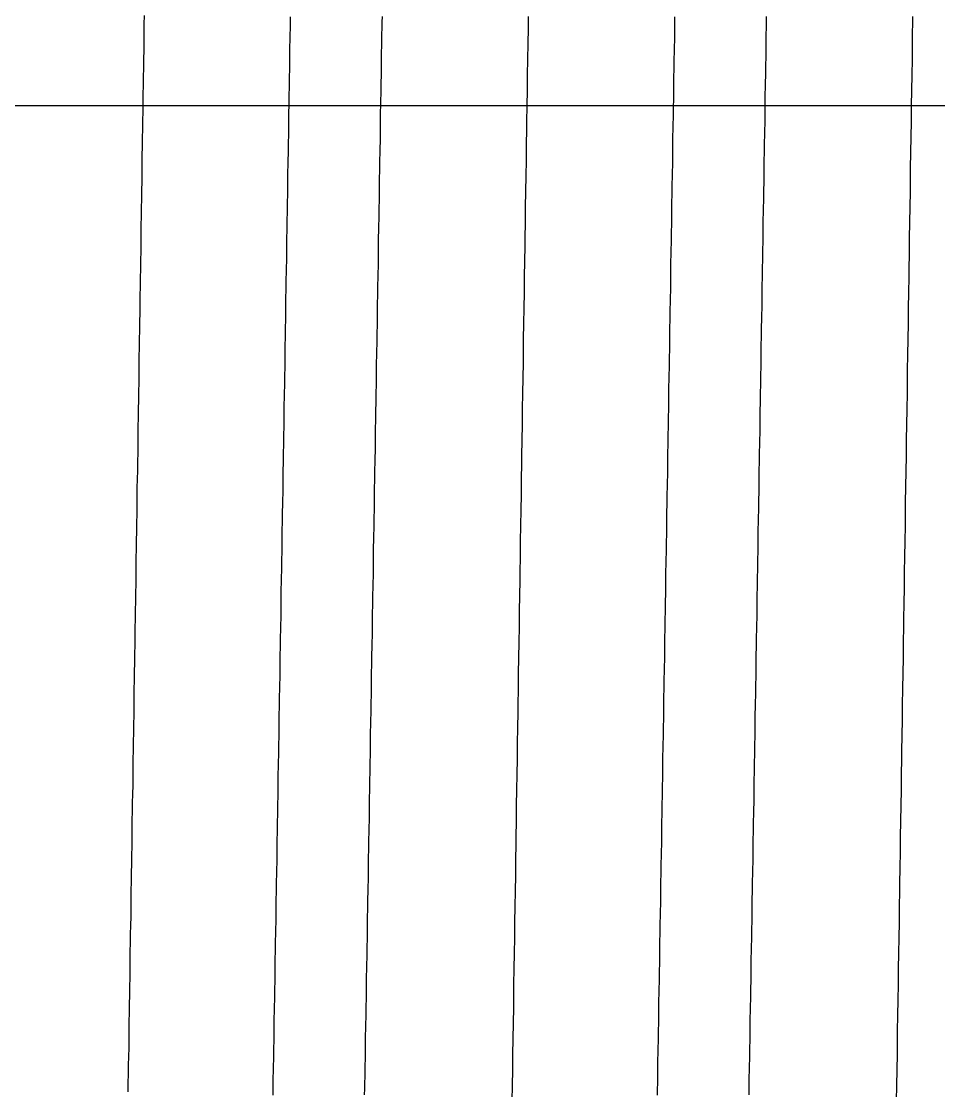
# Model space of a CAD drawing. Header units: millimetres. Extents: x 0 to 3800, y -67 to 2530.
# Drawn here: x 2230.051 to 2233.725, y 1461.068 to 1465.351 of the extents above; entities that cross this region are included whole.
import ezdxf
from ezdxf.lldxf.tags import DXFTag

# ---------------------------------------------------------------- set-up
doc = ezdxf.new("R2010")
doc.units = ezdxf.units.MM
doc.layers.add('내부선 및 부속', color=4, linetype='Continuous')
doc.layers.add('중심선', color=1, linetype='DASHED')
tags = doc.linetypes.add('DASHDOT', pattern=[70, 31, -13, 13, -13]).pattern_tags.tags
tags[10:11] = [DXFTag(74, 4), DXFTag(75, 0), DXFTag(340, '0'), DXFTag(46, 0.0), DXFTag(50, 0.0), DXFTag(44, 0.0), DXFTag(45, 0.0)]
tags[8:9] = [DXFTag(74, 4), DXFTag(75, 0), DXFTag(340, '0'), DXFTag(46, 0.0), DXFTag(50, 0.0), DXFTag(44, 0.0), DXFTag(45, 0.0)]
tags[6:7] = [DXFTag(74, 4), DXFTag(75, 0), DXFTag(340, '0'), DXFTag(46, 0.0), DXFTag(50, 0.0), DXFTag(44, 0.0), DXFTag(45, 0.0)]
tags[4:5] = [DXFTag(74, 4), DXFTag(75, 0), DXFTag(340, '0'), DXFTag(46, 0.0), DXFTag(50, 0.0), DXFTag(44, 0.0), DXFTag(45, 0.0)]
tags = doc.linetypes.add('DASHED', pattern=[25.72, 12.86, -12.86]).pattern_tags.tags
tags[6:7] = [DXFTag(74, 4), DXFTag(75, 0), DXFTag(340, '0'), DXFTag(46, 0.0), DXFTag(50, 0.0), DXFTag(44, 0.0), DXFTag(45, 0.0)]
tags[4:5] = [DXFTag(74, 4), DXFTag(75, 0), DXFTag(340, '0'), DXFTag(46, 0.0), DXFTag(50, 0.0), DXFTag(44, 0.0), DXFTag(45, 0.0)]

msp = doc.modelspace()

# ---------------------------------------------------------------- linework, layer by layer
at = {"layer": '내부선 및 부속', "linetype": 'Continuous', "flags": 128}
for points in [[(2230.5426, 1465.3748), (2230.5416, 1465.3398), (2230.5416, 1465.3048), (2230.5406, 1465.2698), (2230.5406, 1465.2348), (2230.5396, 1465.1998), (2230.5396, 1465.1638), (2230.5386, 1465.1288), (2230.5386, 1465.0938), (2230.5376, 1465.0588), (2230.5366, 1465.0238), (2230.5366, 1464.9888), (2230.5356, 1464.9538), (2230.5356, 1464.9188), (2230.5346, 1464.8838), (2230.5346, 1464.8488), (2230.5336, 1464.8138), (2230.5336, 1464.7788), (2230.5326, 1464.7438), (2230.5326, 1464.7088), (2230.5316, 1464.6738), (2230.5316, 1464.6388), (2230.5306, 1464.6038), (2230.5306, 1464.5688), (2230.5296, 1464.5338), (2230.5296, 1464.4988), (2230.5286, 1464.4638), (2230.5286, 1464.4288), (2230.5276, 1464.3938), (2230.5276, 1464.3578), (2230.5266, 1464.3228), (2230.5266, 1464.2878), (2230.5256, 1464.2528), (2230.5246, 1464.2178), (2230.5246, 1464.1828), (2230.5236, 1464.1478), (2230.5236, 1464.1128), (2230.5226, 1464.0778), (2230.5226, 1464.0428), (2230.5216, 1464.0078), (2230.5216, 1463.9728), (2230.5206, 1463.9378), (2230.5206, 1463.9028), (2230.5196, 1463.8678), (2230.5196, 1463.8328), (2230.5186, 1463.7978), (2230.5186, 1463.7628), (2230.5176, 1463.7278), (2230.5176, 1463.6928), (2230.5166, 1463.6578), (2230.5166, 1463.6228), (2230.5156, 1463.5878), (2230.5156, 1463.5518), (2230.5146, 1463.5168), (2230.5136, 1463.4818), (2230.5136, 1463.4468), (2230.5126, 1463.4118), (2230.5126, 1463.3768), (2230.5116, 1463.3418), (2230.5116, 1463.3068), (2230.5106, 1463.2718), (2230.5106, 1463.2368), (2230.5096, 1463.2018), (2230.5096, 1463.1668), (2230.5086, 1463.1318), (2230.5086, 1463.0968), (2230.5076, 1463.0618), (2230.5076, 1463.0268), (2230.5066, 1462.9918), (2230.5066, 1462.9568), (2230.5056, 1462.9218), (2230.5056, 1462.8868), (2230.5046, 1462.8518), (2230.5036, 1462.8168), (2230.5036, 1462.7818), (2230.5026, 1462.7458), (2230.5026, 1462.7108), (2230.5026, 1462.7108), (2230.5016, 1462.6758), (2230.5016, 1462.6408), (2230.5006, 1462.6058), (2230.5006, 1462.5708), (2230.4996, 1462.5358), (2230.4996, 1462.5008), (2230.4986, 1462.4658), (2230.4986, 1462.4308), (2230.4976, 1462.3958), (2230.4976, 1462.3608), (2230.4966, 1462.3258), (2230.4966, 1462.2908), (2230.4956, 1462.2558), (2230.4946, 1462.2208), (2230.4946, 1462.1858), (2230.4936, 1462.1508), (2230.4936, 1462.1158), (2230.4926, 1462.0808), (2230.4926, 1462.0458), (2230.4916, 1462.0108), (2230.4916, 1461.9758), (2230.4906, 1461.9398), (2230.4906, 1461.9048), (2230.4896, 1461.8698), (2230.4896, 1461.8348), (2230.4886, 1461.7998), (2230.4886, 1461.7648), (2230.4876, 1461.7298), (2230.4866, 1461.6948), (2230.4866, 1461.6598), (2230.4856, 1461.6248), (2230.4856, 1461.5898), (2230.4846, 1461.5548), (2230.4846, 1461.5198), (2230.4836, 1461.4848), (2230.4836, 1461.4498), (2230.4826, 1461.4148), (2230.4826, 1461.3798), (2230.4816, 1461.3448), (2230.4816, 1461.3098), (2230.4806, 1461.2748), (2230.4806, 1461.2398), (2230.4796, 1461.2048), (2230.4786, 1461.1698), (2230.4786, 1461.1338), (2230.4776, 1461.0988), (2230.4776, 1461.0638)], [(2231.0586, 1461.0498), (2231.0596, 1461.0738), (2231.0596, 1461.0978), (2231.0596, 1461.1208), (2231.0606, 1461.1448), (2231.0606, 1461.1688), (2231.0616, 1461.1928), (2231.0616, 1461.2168), (2231.0616, 1461.2408), (2231.0626, 1461.2648), (2231.0626, 1461.2878), (2231.0636, 1461.3118), (2231.0636, 1461.3358), (2231.0636, 1461.3598), (2231.0646, 1461.3838), (2231.0646, 1461.4078), (2231.0656, 1461.4318), (2231.0656, 1461.4558), (2231.0656, 1461.4788), (2231.0666, 1461.5028), (2231.0666, 1461.5268), (2231.0666, 1461.5508), (2231.0676, 1461.5748), (2231.0676, 1461.5988), (2231.0686, 1461.6228), (2231.0686, 1461.6458), (2231.0686, 1461.6698), (2231.0696, 1461.6938), (2231.0696, 1461.6938), (2231.0696, 1461.7178), (2231.0706, 1461.7418), (2231.0706, 1461.7658), (2231.0706, 1461.7898), (2231.0716, 1461.8128), (2231.0716, 1461.8368), (2231.0726, 1461.8608), (2231.0726, 1461.8848), (2231.0726, 1461.9088), (2231.0736, 1461.9328), (2231.0736, 1461.9568), (2231.0746, 1461.9808), (2231.0746, 1462.0038), (2231.0746, 1462.0278), (2231.0756, 1462.0518), (2231.0756, 1462.0758), (2231.0766, 1462.0998), (2231.0766, 1462.1238), (2231.0766, 1462.1478), (2231.0776, 1462.1708), (2231.0776, 1462.1948), (2231.0776, 1462.2188), (2231.0786, 1462.2428), (2231.0786, 1462.2668), (2231.0796, 1462.2908), (2231.0796, 1462.3148), (2231.0796, 1462.3388), (2231.0806, 1462.3618), (2231.0806, 1462.3858), (2231.0816, 1462.4098), (2231.0816, 1462.4338), (2231.0816, 1462.4578), (2231.0826, 1462.4818), (2231.0826, 1462.5058), (2231.0836, 1462.5288), (2231.0836, 1462.5528), (2231.0836, 1462.5768), (2231.0846, 1462.6008), (2231.0846, 1462.6248), (2231.0846, 1462.6488), (2231.0856, 1462.6728), (2231.0856, 1462.6958), (2231.0866, 1462.7198), (2231.0866, 1462.7438), (2231.0866, 1462.7678), (2231.0876, 1462.7918), (2231.0876, 1462.8158), (2231.0886, 1462.8398), (2231.0886, 1462.8638), (2231.0886, 1462.8868), (2231.0896, 1462.9108), (2231.0896, 1462.9348), (2231.0906, 1462.9588), (2231.0906, 1462.9828), (2231.0906, 1463.0068), (2231.0916, 1463.0308), (2231.0916, 1463.0538), (2231.0916, 1463.0778), (2231.0926, 1463.1018), (2231.0926, 1463.1258), (2231.0936, 1463.1498), (2231.0936, 1463.1738), (2231.0936, 1463.1978), (2231.0946, 1463.2218), (2231.0946, 1463.2448), (2231.0956, 1463.2688), (2231.0956, 1463.2928), (2231.0956, 1463.3168), (2231.0966, 1463.3408), (2231.0966, 1463.3648), (2231.0966, 1463.3888), (2231.0976, 1463.4118), (2231.0976, 1463.4358), (2231.0986, 1463.4598), (2231.0986, 1463.4838), (2231.0986, 1463.5078), (2231.0996, 1463.5318), (2231.0996, 1463.5558), (2231.1006, 1463.5788), (2231.1006, 1463.6028), (2231.1006, 1463.6268), (2231.1016, 1463.6508), (2231.1016, 1463.6748), (2231.1016, 1463.6988), (2231.1026, 1463.7228), (2231.1026, 1463.7468), (2231.1036, 1463.7698), (2231.1036, 1463.7938), (2231.1036, 1463.8178), (2231.1046, 1463.8418), (2231.1046, 1463.8658), (2231.1056, 1463.8898), (2231.1056, 1463.9138), (2231.1056, 1463.9368), (2231.1066, 1463.9608), (2231.1066, 1463.9848), (2231.1066, 1464.0088), (2231.1076, 1464.0328), (2231.1076, 1464.0568), (2231.1086, 1464.0808), (2231.1086, 1464.0808), (2231.1086, 1464.1048), (2231.1086, 1464.1278), (2231.1096, 1464.1518), (2231.1096, 1464.1758), (2231.1106, 1464.1998), (2231.1106, 1464.2238), (2231.1106, 1464.2478), (2231.1116, 1464.2718), (2231.1116, 1464.2948), (2231.1116, 1464.3188), (2231.1126, 1464.3428), (2231.1126, 1464.3668), (2231.1136, 1464.3908), (2231.1136, 1464.4148), (2231.1136, 1464.4388), (2231.1146, 1464.4618), (2231.1146, 1464.4858), (2231.1156, 1464.5098), (2231.1156, 1464.5338), (2231.1156, 1464.5578), (2231.1166, 1464.5818), (2231.1166, 1464.6058), (2231.1166, 1464.6298), (2231.1176, 1464.6528), (2231.1176, 1464.6768), (2231.1186, 1464.7008), (2231.1186, 1464.7248), (2231.1186, 1464.7488), (2231.1196, 1464.7728), (2231.1196, 1464.7968), (2231.1206, 1464.8198), (2231.1206, 1464.8438), (2231.1206, 1464.8678), (2231.1216, 1464.8918), (2231.1216, 1464.9158), (2231.1216, 1464.9398), (2231.1226, 1464.9638), (2231.1226, 1464.9878), (2231.1236, 1465.0108), (2231.1236, 1465.0348), (2231.1236, 1465.0588), (2231.1246, 1465.0828), (2231.1246, 1465.1068), (2231.1246, 1465.1308), (2231.1256, 1465.1548), (2231.1256, 1465.1778), (2231.1266, 1465.2018), (2231.1266, 1465.2258), (2231.1266, 1465.2498), (2231.1276, 1465.2738), (2231.1276, 1465.2978), (2231.1286, 1465.3218), (2231.1286, 1465.3448), (2231.1286, 1465.3688)], [(2231.4256, 1461.0508), (2231.4266, 1461.0748), (2231.4266, 1461.0988), (2231.4276, 1461.1228), (2231.4276, 1461.1468), (2231.4276, 1461.1698), (2231.4286, 1461.1938), (2231.4286, 1461.2178), (2231.4296, 1461.2418), (2231.4296, 1461.2658), (2231.4296, 1461.2898), (2231.4306, 1461.3138), (2231.4306, 1461.3368), (2231.4316, 1461.3608), (2231.4316, 1461.3848), (2231.4316, 1461.4088), (2231.4326, 1461.4328), (2231.4326, 1461.4568), (2231.4336, 1461.4808), (2231.4336, 1461.5038), (2231.4336, 1461.5278), (2231.4346, 1461.5518), (2231.4346, 1461.5758), (2231.4356, 1461.5998), (2231.4356, 1461.6238), (2231.4356, 1461.6478), (2231.4366, 1461.6718), (2231.4366, 1461.6718), (2231.4366, 1461.6948), (2231.4376, 1461.7188), (2231.4376, 1461.7428), (2231.4376, 1461.7668), (2231.4386, 1461.7908), (2231.4386, 1461.8148), (2231.4386, 1461.8388), (2231.4396, 1461.8618), (2231.4396, 1461.8858), (2231.4406, 1461.9098), (2231.4406, 1461.9338), (2231.4406, 1461.9578), (2231.4416, 1461.9818), (2231.4416, 1462.0058), (2231.4426, 1462.0298), (2231.4426, 1462.0528), (2231.4426, 1462.0768), (2231.4436, 1462.1008), (2231.4436, 1462.1248), (2231.4446, 1462.1488), (2231.4446, 1462.1728), (2231.4446, 1462.1968), (2231.4456, 1462.2198), (2231.4456, 1462.2438), (2231.4466, 1462.2678), (2231.4466, 1462.2918), (2231.4466, 1462.3158), (2231.4476, 1462.3398), (2231.4476, 1462.3638), (2231.4476, 1462.3868), (2231.4486, 1462.4108), (2231.4486, 1462.4348), (2231.4496, 1462.4588), (2231.4496, 1462.4828), (2231.4496, 1462.5068), (2231.4506, 1462.5308), (2231.4506, 1462.5548), (2231.4516, 1462.5778), (2231.4516, 1462.6018), (2231.4516, 1462.6258), (2231.4526, 1462.6498), (2231.4526, 1462.6738), (2231.4536, 1462.6978), (2231.4536, 1462.7218), (2231.4536, 1462.7448), (2231.4546, 1462.7688), (2231.4546, 1462.7928), (2231.4546, 1462.8168), (2231.4556, 1462.8408), (2231.4556, 1462.8648), (2231.4566, 1462.8888), (2231.4566, 1462.9128), (2231.4566, 1462.9358), (2231.4576, 1462.9598), (2231.4576, 1462.9838), (2231.4586, 1463.0078), (2231.4586, 1463.0318), (2231.4586, 1463.0558), (2231.4596, 1463.0798), (2231.4596, 1463.1028), (2231.4606, 1463.1268), (2231.4606, 1463.1508), (2231.4606, 1463.1748), (2231.4616, 1463.1988), (2231.4616, 1463.2228), (2231.4616, 1463.2468), (2231.4626, 1463.2698), (2231.4626, 1463.2938), (2231.4636, 1463.3178), (2231.4636, 1463.3418), (2231.4636, 1463.3658), (2231.4646, 1463.3898), (2231.4646, 1463.4138), (2231.4656, 1463.4378), (2231.4656, 1463.4608), (2231.4656, 1463.4848), (2231.4666, 1463.5088), (2231.4666, 1463.5328), (2231.4666, 1463.5568), (2231.4676, 1463.5808), (2231.4676, 1463.6048), (2231.4686, 1463.6278), (2231.4686, 1463.6518), (2231.4686, 1463.6758), (2231.4696, 1463.6998), (2231.4696, 1463.7238), (2231.4706, 1463.7478), (2231.4706, 1463.7718), (2231.4706, 1463.7958), (2231.4716, 1463.8188), (2231.4716, 1463.8428), (2231.4716, 1463.8668), (2231.4726, 1463.8908), (2231.4726, 1463.9148), (2231.4736, 1463.9388), (2231.4736, 1463.9628), (2231.4736, 1463.9858), (2231.4746, 1464.0098), (2231.4746, 1464.0338), (2231.4756, 1464.0578), (2231.4756, 1464.0578), (2231.4756, 1464.0818), (2231.4756, 1464.1058), (2231.4766, 1464.1298), (2231.4766, 1464.1528), (2231.4766, 1464.1768), (2231.4776, 1464.2008), (2231.4776, 1464.2248), (2231.4786, 1464.2488), (2231.4786, 1464.2728), (2231.4786, 1464.2968), (2231.4796, 1464.3208), (2231.4796, 1464.3438), (2231.4806, 1464.3678), (2231.4806, 1464.3918), (2231.4806, 1464.4158), (2231.4816, 1464.4398), (2231.4816, 1464.4638), (2231.4816, 1464.4878), (2231.4826, 1464.5108), (2231.4826, 1464.5348), (2231.4836, 1464.5588), (2231.4836, 1464.5828), (2231.4836, 1464.6068), (2231.4846, 1464.6308), (2231.4846, 1464.6548), (2231.4856, 1464.6788), (2231.4856, 1464.7018), (2231.4856, 1464.7258), (2231.4866, 1464.7498), (2231.4866, 1464.7738), (2231.4866, 1464.7978), (2231.4876, 1464.8218), (2231.4876, 1464.8458), (2231.4886, 1464.8688), (2231.4886, 1464.8928), (2231.4886, 1464.9168), (2231.4896, 1464.9408), (2231.4896, 1464.9648), (2231.4896, 1464.9888), (2231.4906, 1465.0128), (2231.4906, 1465.0358), (2231.4916, 1465.0598), (2231.4916, 1465.0838), (2231.4916, 1465.1078), (2231.4926, 1465.1318), (2231.4926, 1465.1558), (2231.4936, 1465.1798), (2231.4936, 1465.2038), (2231.4936, 1465.2268), (2231.4946, 1465.2508), (2231.4946, 1465.2748), (2231.4946, 1465.2988), (2231.4956, 1465.3228), (2231.4956, 1465.3468), (2231.4966, 1465.3708)], [(2232.0166, 1461.0418), (2232.0176, 1461.0738), (2232.0176, 1461.1048), (2232.0186, 1461.1358), (2232.0186, 1461.1668), (2232.0196, 1461.1978), (2232.0196, 1461.2288), (2232.0206, 1461.2598), (2232.0206, 1461.2918), (2232.0216, 1461.3228), (2232.0216, 1461.3538), (2232.0226, 1461.3848), (2232.0226, 1461.4158), (2232.0236, 1461.4468), (2232.0236, 1461.4778), (2232.0236, 1461.5088), (2232.0246, 1461.5408), (2232.0246, 1461.5718), (2232.0256, 1461.6028), (2232.0256, 1461.6338), (2232.0266, 1461.6648), (2232.0266, 1461.6958), (2232.0276, 1461.7268), (2232.0276, 1461.7588), (2232.0286, 1461.7898), (2232.0286, 1461.8208), (2232.0296, 1461.8518), (2232.0296, 1461.8828), (2232.0306, 1461.9138), (2232.0306, 1461.9448), (2232.0316, 1461.9768), (2232.0316, 1462.0078), (2232.0326, 1462.0388), (2232.0326, 1462.0698), (2232.0326, 1462.1008), (2232.0336, 1462.1318), (2232.0336, 1462.1628), (2232.0346, 1462.1938), (2232.0346, 1462.2258), (2232.0356, 1462.2568), (2232.0356, 1462.2878), (2232.0366, 1462.3188), (2232.0366, 1462.3498), (2232.0376, 1462.3808), (2232.0376, 1462.4118), (2232.0386, 1462.4438), (2232.0386, 1462.4748), (2232.0396, 1462.5058), (2232.0396, 1462.5368), (2232.0406, 1462.5678), (2232.0406, 1462.5988), (2232.0406, 1462.6298), (2232.0416, 1462.6608), (2232.0416, 1462.6928), (2232.0426, 1462.7238), (2232.0426, 1462.7548), (2232.0436, 1462.7858), (2232.0436, 1462.8168), (2232.0446, 1462.8478), (2232.0446, 1462.8788), (2232.0456, 1462.9108), (2232.0456, 1462.9418), (2232.0466, 1462.9728), (2232.0466, 1463.0038), (2232.0476, 1463.0348), (2232.0476, 1463.0658), (2232.0486, 1463.0968), (2232.0486, 1463.1278), (2232.0486, 1463.1598), (2232.0496, 1463.1908), (2232.0496, 1463.2218), (2232.0506, 1463.2528), (2232.0506, 1463.2838), (2232.0516, 1463.3148), (2232.0516, 1463.3458), (2232.0526, 1463.3778), (2232.0526, 1463.4088), (2232.0536, 1463.4398), (2232.0536, 1463.4708), (2232.0546, 1463.5018), (2232.0546, 1463.5328), (2232.0556, 1463.5638), (2232.0556, 1463.5948), (2232.0556, 1463.6268), (2232.0566, 1463.6578), (2232.0566, 1463.6888), (2232.0576, 1463.7198), (2232.0576, 1463.7508), (2232.0586, 1463.7818), (2232.0586, 1463.8128), (2232.0596, 1463.8448), (2232.0596, 1463.8758), (2232.0606, 1463.9068), (2232.0606, 1463.9378), (2232.0616, 1463.9688), (2232.0616, 1463.9998), (2232.0626, 1464.0308), (2232.0626, 1464.0618), (2232.0626, 1464.0938), (2232.0636, 1464.1248), (2232.0636, 1464.1558), (2232.0636, 1464.1558), (2232.0646, 1464.1868), (2232.0646, 1464.2178), (2232.0656, 1464.2488), (2232.0656, 1464.2798), (2232.0666, 1464.3118), (2232.0666, 1464.3428), (2232.0676, 1464.3738), (2232.0676, 1464.4048), (2232.0686, 1464.4358), (2232.0686, 1464.4668), (2232.0686, 1464.4978), (2232.0696, 1464.5288), (2232.0696, 1464.5608), (2232.0706, 1464.5918), (2232.0706, 1464.6228), (2232.0716, 1464.6538), (2232.0716, 1464.6848), (2232.0726, 1464.7158), (2232.0726, 1464.7468), (2232.0736, 1464.7788), (2232.0736, 1464.8098), (2232.0746, 1464.8408), (2232.0746, 1464.8718), (2232.0756, 1464.9028), (2232.0756, 1464.9338), (2232.0756, 1464.9648), (2232.0766, 1464.9958), (2232.0766, 1465.0278), (2232.0776, 1465.0588), (2232.0776, 1465.0898), (2232.0786, 1465.1208), (2232.0786, 1465.1518), (2232.0796, 1465.1828), (2232.0796, 1465.2138), (2232.0806, 1465.2458), (2232.0806, 1465.2768), (2232.0816, 1465.3078), (2232.0816, 1465.3388), (2232.0816, 1465.3698)], [(2232.5986, 1461.0498), (2232.5986, 1461.0738), (2232.5996, 1461.0978), (2232.5996, 1461.1208), (2232.6006, 1461.1448), (2232.6006, 1461.1688), (2232.6006, 1461.1928), (2232.6016, 1461.2168), (2232.6016, 1461.2408), (2232.6026, 1461.2648), (2232.6026, 1461.2878), (2232.6026, 1461.3118), (2232.6036, 1461.3358), (2232.6036, 1461.3598), (2232.6046, 1461.3838), (2232.6046, 1461.4078), (2232.6046, 1461.4318), (2232.6056, 1461.4558), (2232.6056, 1461.4788), (2232.6066, 1461.5028), (2232.6066, 1461.5268), (2232.6066, 1461.5508), (2232.6076, 1461.5748), (2232.6076, 1461.5988), (2232.6076, 1461.6228), (2232.6086, 1461.6458), (2232.6086, 1461.6698), (2232.6096, 1461.6938), (2232.6096, 1461.6938), (2232.6096, 1461.7178), (2232.6096, 1461.7418), (2232.6106, 1461.7658), (2232.6106, 1461.7898), (2232.6116, 1461.8128), (2232.6116, 1461.8368), (2232.6116, 1461.8608), (2232.6126, 1461.8848), (2232.6126, 1461.9088), (2232.6136, 1461.9328), (2232.6136, 1461.9568), (2232.6136, 1461.9808), (2232.6146, 1462.0038), (2232.6146, 1462.0278), (2232.6156, 1462.0518), (2232.6156, 1462.0758), (2232.6156, 1462.0998), (2232.6166, 1462.1238), (2232.6166, 1462.1478), (2232.6176, 1462.1708), (2232.6176, 1462.1948), (2232.6176, 1462.2188), (2232.6186, 1462.2428), (2232.6186, 1462.2668), (2232.6186, 1462.2908), (2232.6196, 1462.3148), (2232.6196, 1462.3388), (2232.6206, 1462.3618), (2232.6206, 1462.3858), (2232.6206, 1462.4098), (2232.6216, 1462.4338), (2232.6216, 1462.4578), (2232.6226, 1462.4818), (2232.6226, 1462.5058), (2232.6226, 1462.5288), (2232.6236, 1462.5528), (2232.6236, 1462.5768), (2232.6246, 1462.6008), (2232.6246, 1462.6248), (2232.6246, 1462.6488), (2232.6256, 1462.6728), (2232.6256, 1462.6958), (2232.6256, 1462.7198), (2232.6266, 1462.7438), (2232.6266, 1462.7678), (2232.6276, 1462.7918), (2232.6276, 1462.8158), (2232.6276, 1462.8398), (2232.6286, 1462.8638), (2232.6286, 1462.8868), (2232.6296, 1462.9108), (2232.6296, 1462.9348), (2232.6296, 1462.9588), (2232.6306, 1462.9828), (2232.6306, 1463.0068), (2232.6306, 1463.0308), (2232.6316, 1463.0538), (2232.6316, 1463.0778), (2232.6326, 1463.1018), (2232.6326, 1463.1258), (2232.6326, 1463.1498), (2232.6336, 1463.1738), (2232.6336, 1463.1978), (2232.6346, 1463.2218), (2232.6346, 1463.2448), (2232.6346, 1463.2688), (2232.6356, 1463.2928), (2232.6356, 1463.3168), (2232.6366, 1463.3408), (2232.6366, 1463.3648), (2232.6366, 1463.3888), (2232.6376, 1463.4118), (2232.6376, 1463.4358), (2232.6376, 1463.4598), (2232.6386, 1463.4838), (2232.6386, 1463.5078), (2232.6396, 1463.5318), (2232.6396, 1463.5558), (2232.6396, 1463.5788), (2232.6406, 1463.6028), (2232.6406, 1463.6268), (2232.6416, 1463.6508), (2232.6416, 1463.6748), (2232.6416, 1463.6988), (2232.6426, 1463.7228), (2232.6426, 1463.7468), (2232.6426, 1463.7698), (2232.6436, 1463.7938), (2232.6436, 1463.8178), (2232.6446, 1463.8418), (2232.6446, 1463.8658), (2232.6446, 1463.8898), (2232.6456, 1463.9138), (2232.6456, 1463.9368), (2232.6466, 1463.9608), (2232.6466, 1463.9848), (2232.6466, 1464.0088), (2232.6476, 1464.0328), (2232.6476, 1464.0568), (2232.6476, 1464.0808), (2232.6476, 1464.0808), (2232.6486, 1464.1048), (2232.6486, 1464.1278), (2232.6496, 1464.1518), (2232.6496, 1464.1758), (2232.6496, 1464.1998), (2232.6506, 1464.2238), (2232.6506, 1464.2478), (2232.6516, 1464.2718), (2232.6516, 1464.2948), (2232.6516, 1464.3188), (2232.6526, 1464.3428), (2232.6526, 1464.3668), (2232.6526, 1464.3908), (2232.6536, 1464.4148), (2232.6536, 1464.4388), (2232.6546, 1464.4618), (2232.6546, 1464.4858), (2232.6546, 1464.5098), (2232.6556, 1464.5338), (2232.6556, 1464.5578), (2232.6566, 1464.5818), (2232.6566, 1464.6058), (2232.6566, 1464.6298), (2232.6576, 1464.6528), (2232.6576, 1464.6768), (2232.6576, 1464.7008), (2232.6586, 1464.7248), (2232.6586, 1464.7488), (2232.6596, 1464.7728), (2232.6596, 1464.7968), (2232.6596, 1464.8198), (2232.6606, 1464.8438), (2232.6606, 1464.8678), (2232.6606, 1464.8918), (2232.6616, 1464.9158), (2232.6616, 1464.9398), (2232.6626, 1464.9638), (2232.6626, 1464.9878), (2232.6626, 1465.0108), (2232.6636, 1465.0348), (2232.6636, 1465.0588), (2232.6646, 1465.0828), (2232.6646, 1465.1068), (2232.6646, 1465.1308), (2232.6656, 1465.1548), (2232.6656, 1465.1778), (2232.6656, 1465.2018), (2232.6666, 1465.2258), (2232.6666, 1465.2498), (2232.6676, 1465.2738), (2232.6676, 1465.2978), (2232.6676, 1465.3218), (2232.6686, 1465.3448), (2232.6686, 1465.3688)], [(2232.9656, 1461.0508), (2232.9666, 1461.0748), (2232.9666, 1461.0988), (2232.9666, 1461.1228), (2232.9676, 1461.1468), (2232.9676, 1461.1698), (2232.9686, 1461.1938), (2232.9686, 1461.2178), (2232.9686, 1461.2418), (2232.9696, 1461.2658), (2232.9696, 1461.2898), (2232.9706, 1461.3138), (2232.9706, 1461.3368), (2232.9706, 1461.3608), (2232.9716, 1461.3848), (2232.9716, 1461.4088), (2232.9726, 1461.4328), (2232.9726, 1461.4568), (2232.9726, 1461.4808), (2232.9736, 1461.5038), (2232.9736, 1461.5278), (2232.9746, 1461.5518), (2232.9746, 1461.5758), (2232.9746, 1461.5998), (2232.9756, 1461.6238), (2232.9756, 1461.6478), (2232.9766, 1461.6718), (2232.9766, 1461.6718), (2232.9766, 1461.6948), (2232.9766, 1461.7188), (2232.9776, 1461.7428), (2232.9776, 1461.7668), (2232.9786, 1461.7908), (2232.9786, 1461.8148), (2232.9786, 1461.8388), (2232.9796, 1461.8618), (2232.9796, 1461.8858), (2232.9796, 1461.9098), (2232.9806, 1461.9338), (2232.9806, 1461.9578), (2232.9816, 1461.9818), (2232.9816, 1462.0058), (2232.9816, 1462.0298), (2232.9826, 1462.0528), (2232.9826, 1462.0768), (2232.9836, 1462.1008), (2232.9836, 1462.1248), (2232.9836, 1462.1488), (2232.9846, 1462.1728), (2232.9846, 1462.1968), (2232.9856, 1462.2198), (2232.9856, 1462.2438), (2232.9856, 1462.2678), (2232.9866, 1462.2918), (2232.9866, 1462.3158), (2232.9876, 1462.3398), (2232.9876, 1462.3638), (2232.9876, 1462.3868), (2232.9886, 1462.4108), (2232.9886, 1462.4348), (2232.9886, 1462.4588), (2232.9896, 1462.4828), (2232.9896, 1462.5068), (2232.9906, 1462.5308), (2232.9906, 1462.5548), (2232.9906, 1462.5778), (2232.9916, 1462.6018), (2232.9916, 1462.6258), (2232.9926, 1462.6498), (2232.9926, 1462.6738), (2232.9926, 1462.6978), (2232.9936, 1462.7218), (2232.9936, 1462.7448), (2232.9946, 1462.7688), (2232.9946, 1462.7928), (2232.9946, 1462.8168), (2232.9956, 1462.8408), (2232.9956, 1462.8648), (2232.9956, 1462.8888), (2232.9966, 1462.9128), (2232.9966, 1462.9358), (2232.9976, 1462.9598), (2232.9976, 1462.9838), (2232.9976, 1463.0078), (2232.9986, 1463.0318), (2232.9986, 1463.0558), (2232.9996, 1463.0798), (2232.9996, 1463.1028), (2232.9996, 1463.1268), (2233.0006, 1463.1508), (2233.0006, 1463.1748), (2233.0006, 1463.1988), (2233.0016, 1463.2228), (2233.0016, 1463.2468), (2233.0026, 1463.2698), (2233.0026, 1463.2938), (2233.0026, 1463.3178), (2233.0036, 1463.3418), (2233.0036, 1463.3658), (2233.0046, 1463.3898), (2233.0046, 1463.4138), (2233.0046, 1463.4378), (2233.0056, 1463.4608), (2233.0056, 1463.4848), (2233.0056, 1463.5088), (2233.0066, 1463.5328), (2233.0066, 1463.5568), (2233.0076, 1463.5808), (2233.0076, 1463.6048), (2233.0076, 1463.6278), (2233.0086, 1463.6518), (2233.0086, 1463.6758), (2233.0096, 1463.6998), (2233.0096, 1463.7238), (2233.0096, 1463.7478), (2233.0106, 1463.7718), (2233.0106, 1463.7958), (2233.0116, 1463.8188), (2233.0116, 1463.8428), (2233.0116, 1463.8668), (2233.0126, 1463.8908), (2233.0126, 1463.9148), (2233.0126, 1463.9388), (2233.0136, 1463.9628), (2233.0136, 1463.9858), (2233.0146, 1464.0098), (2233.0146, 1464.0338), (2233.0146, 1464.0578), (2233.0146, 1464.0578), (2233.0156, 1464.0818), (2233.0156, 1464.1058), (2233.0156, 1464.1298), (2233.0166, 1464.1528), (2233.0166, 1464.1768), (2233.0176, 1464.2008), (2233.0176, 1464.2248), (2233.0176, 1464.2488), (2233.0186, 1464.2728), (2233.0186, 1464.2968), (2233.0196, 1464.3208), (2233.0196, 1464.3438), (2233.0196, 1464.3678), (2233.0206, 1464.3918), (2233.0206, 1464.4158), (2233.0206, 1464.4398), (2233.0216, 1464.4638), (2233.0216, 1464.4878), (2233.0226, 1464.5108), (2233.0226, 1464.5348), (2233.0226, 1464.5588), (2233.0236, 1464.5828), (2233.0236, 1464.6068), (2233.0246, 1464.6308), (2233.0246, 1464.6548), (2233.0246, 1464.6788), (2233.0256, 1464.7018), (2233.0256, 1464.7258), (2233.0256, 1464.7498), (2233.0266, 1464.7738), (2233.0266, 1464.7978), (2233.0276, 1464.8218), (2233.0276, 1464.8458), (2233.0276, 1464.8688), (2233.0286, 1464.8928), (2233.0286, 1464.9168), (2233.0296, 1464.9408), (2233.0296, 1464.9648), (2233.0296, 1464.9888), (2233.0306, 1465.0128), (2233.0306, 1465.0358), (2233.0306, 1465.0598), (2233.0316, 1465.0838), (2233.0316, 1465.1078), (2233.0326, 1465.1318), (2233.0326, 1465.1558), (2233.0326, 1465.1798), (2233.0336, 1465.2038), (2233.0336, 1465.2268), (2233.0346, 1465.2508), (2233.0346, 1465.2748), (2233.0346, 1465.2988), (2233.0356, 1465.3228), (2233.0356, 1465.3468), (2233.0356, 1465.3708)], [(2233.5566, 1461.0418), (2233.5576, 1461.0738), (2233.5576, 1461.1048), (2233.5586, 1461.1358), (2233.5586, 1461.1668), (2233.5596, 1461.1978), (2233.5596, 1461.2288), (2233.5596, 1461.2598), (2233.5606, 1461.2918), (2233.5606, 1461.3228), (2233.5616, 1461.3538), (2233.5616, 1461.3848), (2233.5626, 1461.4158), (2233.5626, 1461.4468), (2233.5636, 1461.4778), (2233.5636, 1461.5088), (2233.5646, 1461.5408), (2233.5646, 1461.5718), (2233.5656, 1461.6028), (2233.5656, 1461.6338), (2233.5666, 1461.6648), (2233.5666, 1461.6958), (2233.5676, 1461.7268), (2233.5676, 1461.7588), (2233.5686, 1461.7898), (2233.5686, 1461.8208), (2233.5696, 1461.8518), (2233.5696, 1461.8828), (2233.5696, 1461.9138), (2233.5706, 1461.9448), (2233.5706, 1461.9768), (2233.5716, 1462.0078), (2233.5716, 1462.0388), (2233.5726, 1462.0698), (2233.5726, 1462.1008), (2233.5736, 1462.1318), (2233.5736, 1462.1628), (2233.5746, 1462.1938), (2233.5746, 1462.2258), (2233.5756, 1462.2568), (2233.5756, 1462.2878), (2233.5766, 1462.3188), (2233.5766, 1462.3498), (2233.5776, 1462.3808), (2233.5776, 1462.4118), (2233.5776, 1462.4438), (2233.5786, 1462.4748), (2233.5786, 1462.5058), (2233.5796, 1462.5368), (2233.5796, 1462.5678), (2233.5806, 1462.5988), (2233.5806, 1462.6298), (2233.5816, 1462.6608), (2233.5816, 1462.6928), (2233.5826, 1462.7238), (2233.5826, 1462.7548), (2233.5836, 1462.7858), (2233.5836, 1462.8168), (2233.5846, 1462.8478), (2233.5846, 1462.8788), (2233.5856, 1462.9108), (2233.5856, 1462.9418), (2233.5856, 1462.9728), (2233.5866, 1463.0038), (2233.5866, 1463.0348), (2233.5876, 1463.0658), (2233.5876, 1463.0968), (2233.5886, 1463.1278), (2233.5886, 1463.1598), (2233.5896, 1463.1908), (2233.5896, 1463.2218), (2233.5906, 1463.2528), (2233.5906, 1463.2838), (2233.5916, 1463.3148), (2233.5916, 1463.3458), (2233.5926, 1463.3778), (2233.5926, 1463.4088), (2233.5926, 1463.4398), (2233.5936, 1463.4708), (2233.5936, 1463.5018), (2233.5946, 1463.5328), (2233.5946, 1463.5638), (2233.5956, 1463.5948), (2233.5956, 1463.6268), (2233.5966, 1463.6578), (2233.5966, 1463.6888), (2233.5976, 1463.7198), (2233.5976, 1463.7508), (2233.5986, 1463.7818), (2233.5986, 1463.8128), (2233.5996, 1463.8448), (2233.5996, 1463.8758), (2233.5996, 1463.9068), (2233.6006, 1463.9378), (2233.6006, 1463.9688), (2233.6016, 1463.9998), (2233.6016, 1464.0308), (2233.6026, 1464.0618), (2233.6026, 1464.0938), (2233.6036, 1464.1248), (2233.6036, 1464.1558), (2233.6036, 1464.1558), (2233.6046, 1464.1868), (2233.6046, 1464.2178), (2233.6056, 1464.2488), (2233.6056, 1464.2798), (2233.6066, 1464.3118), (2233.6066, 1464.3428), (2233.6066, 1464.3738), (2233.6076, 1464.4048), (2233.6076, 1464.4358), (2233.6086, 1464.4668), (2233.6086, 1464.4978), (2233.6096, 1464.5288), (2233.6096, 1464.5608), (2233.6106, 1464.5918), (2233.6106, 1464.6228), (2233.6116, 1464.6538), (2233.6116, 1464.6848), (2233.6126, 1464.7158), (2233.6126, 1464.7468), (2233.6126, 1464.7788), (2233.6136, 1464.8098), (2233.6136, 1464.8408), (2233.6146, 1464.8718), (2233.6146, 1464.9028), (2233.6156, 1464.9338), (2233.6156, 1464.9648), (2233.6166, 1464.9958), (2233.6166, 1465.0278), (2233.6176, 1465.0588), (2233.6176, 1465.0898), (2233.6186, 1465.1208), (2233.6186, 1465.1518), (2233.6196, 1465.1828), (2233.6196, 1465.2138), (2233.6196, 1465.2458), (2233.6206, 1465.2768), (2233.6206, 1465.3078), (2233.6216, 1465.3388), (2233.6216, 1465.3698)]]:
    msp.add_lwpolyline(points, dxfattribs=at)
at = {"layer": '중심선', "linetype": 'DASHDOT'}
msp.add_line((2387.3398, 1465.0118), (2214.5236, 1465.0118), dxfattribs=at)

doc.saveas('drawing.dxf')
